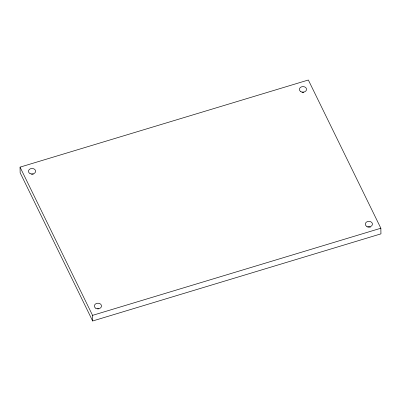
<?xml version="1.0" encoding="UTF-8"?>
<svg xmlns="http://www.w3.org/2000/svg" width="401" height="401" viewBox="0 0 401 401"><rect width="100%" height="100%" fill="white"/><g stroke="black" fill="none" stroke-linecap="round" stroke-linejoin="round"><path stroke-width="0.6" d="M20.05 167.137L308.349 80.01L380.85 228.234L380.95 233.863L92.651 320.99L20.15 172.766L20.05 167.137L92.551 315.361L92.651 320.99M92.551 315.361L380.85 228.234M31.463 174.139A3.584 2.792 -1 0 1 33.318 174.234M97.568 308.865A3.584 2.792 -1 0 1 98.506 308.855M367.697 227.151A3.584 2.792 -1 0 1 370.439 227.197M302.003 92.34A3.584 2.792 -1 0 1 303.858 92.275M366.604 226.299A3.584 2.792 -1 0 0 372.409 224.545A3.584 2.792 -1 0 0 367.597 221.522A3.584 2.792 -1 0 0 366.604 226.299M300.519 91.433A3.584 2.792 -1 0 0 306.454 89.974A3.584 2.792 -1 0 0 301.908 86.711A3.584 2.792 -1 0 0 300.519 91.433M30.01 173.568A3.584 2.792 -1 0 0 35.609 171.433A3.584 2.792 -1 0 0 30.476 168.746A3.584 2.792 -1 0 0 30.01 173.568M95.764 308.234A3.584 2.792 -1 0 0 101.498 306.334A3.584 2.792 -1 0 0 96.566 303.432A3.584 2.792 -1 0 0 95.764 308.234"/></g></svg>
